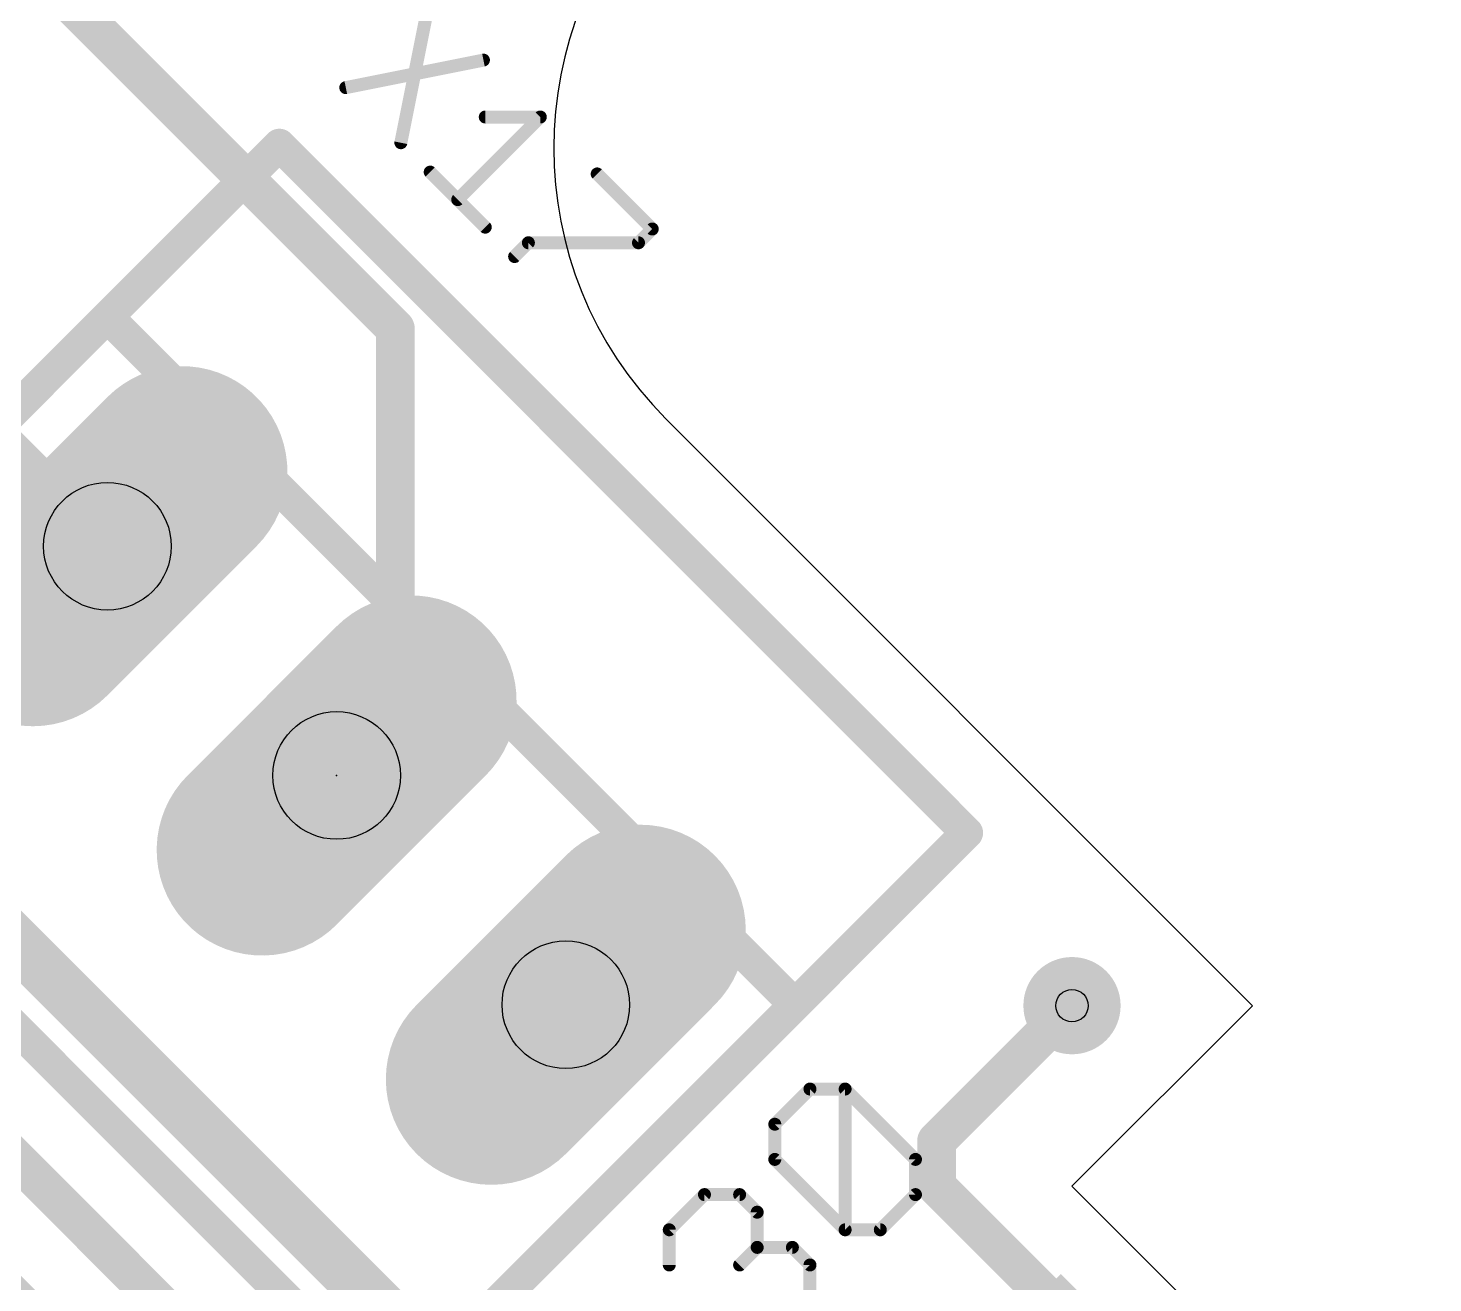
# Model space of a CAD drawing. Extents: x -76 to 580, y -41 to 95.
# Drawn here: x 60.76 to 71.77, y 5.25 to 15.08 of the extents above; entities that cross this region are included whole.
import ezdxf

# ---------------------------------------------------------------- set-up
doc = ezdxf.new("R2010")
doc.units = 0
for name, color, linetype in [('1', 22, 'CONTINUOUS'), ('16', 175, 'CONTINUOUS'), ('17', 82, 'CONTINUOUS'), ('18', 82, 'CONTINUOUS'), ('20', 7, 'CONTINUOUS'), ('21', 32, 'CONTINUOUS'), ('23', 7, 'CONTINUOUS'), ('25', 253, 'CONTINUOUS'), ('27', 253, 'CONTINUOUS'), ('29', 253, 'CONTINUOUS'), ('30', 253, 'CONTINUOUS'), ('44', 253, 'CONTINUOUS')]:
    doc.layers.add(name, color=color, linetype=linetype)

# ---------------------------------------------------------------- blocks, each defined once
blk = doc.blocks.new('RECT')
blk.add_solid([(-0.5, -0.5), (0.5, -0.5), (-0.5, 0.5), (0.5, 0.5)])
blk = doc.blocks.new('LONGP100')
at = {"const_width": 1}
blk.add_lwpolyline([(-0.5, 0), (0.5, 0)], dxfattribs=at)
at = {"const_width": 0.5}
for points in [[(-0.5, 0.25, 1), (-0.5, -0.25)], [(0.5, -0.25, 1), (0.5, 0.25)]]:
    blk.add_lwpolyline(points, format="xyb", dxfattribs=at)
blk = doc.blocks.new('ROUNDV')
at = {"const_width": 0.5}
blk.add_lwpolyline([(0, -0.25, 1), (0, 0.25, 1), (0, -0.25)], format="xyb", dxfattribs=at)

msp = doc.modelspace()

# ---------------------------------------------------------------- linework, layer by layer
at = {"layer": '1'}
for points, const_width in [([(61.094, 15.2735), (63.6396, 12.7279)], 0.3048), ([(61.3839, 11.0238), (58.5484, 13.8593)], 0.3048), ([(63.6396, 9.8995), (63.6396, 12.7279)], 0.3048), ([(64.3467, 4.2426), (58.4777, 10.1116)], 0.4064), ([(63.0739, 9.3338), (63.6396, 9.8995)], 0.3048), ([(63.0739, 9.3338), (63.18, 9.2277)], 0.3048), ([(67.8822, 6.364), (68.9429, 7.4246)], 0.3048), ([(67.8822, 6.0104), (67.8822, 6.364)], 0.3048), ([(69.8268, 4.0659), (67.8822, 6.0104)], 0.3048)]:
    msp.add_lwpolyline(points, dxfattribs=dict(at, const_width=const_width))
at = {"layer": '1', "const_width": 0.1524}
for points in [[(63.7158, 12.7279, 1), (63.5634, 12.7279)], [(63.5857, 12.674, 1), (63.6935, 12.7818)], [(61.3301, 10.9699, 1), (61.4378, 11.0777)], [(63.6935, 9.8456, 1), (63.5857, 9.9534)], [(63.5634, 9.8995, 1), (63.7158, 9.8995)], [(63.1278, 9.3877, 1), (63.02, 9.2799)], [(63.02, 9.3877, 1), (63.1278, 9.2799)], [(63.1261, 9.1739, 1), (63.2339, 9.2816)], [(68.9968, 7.3707, 1), (68.889, 7.4785)], [(67.9584, 6.364, 1), (67.806, 6.364)], [(67.8284, 6.4178, 1), (67.9361, 6.3101)], [(67.806, 6.0104, 1), (67.9584, 6.0104)], [(67.9361, 6.0643, 1), (67.8284, 5.9565)]]:
    msp.add_lwpolyline(points, format="xyb", dxfattribs=at)
at = {"layer": '16', "const_width": 0.3048}
msp.add_lwpolyline([(59.4677, 7.4246), (62.7911, 4.1012)], dxfattribs=at)
at = {"layer": '20'}
for p, q in [((65.7609, 12.0208), (70.3571, 7.4246)), ((70.3571, 7.4246), (68.9429, 6.0104)), ((68.9429, 6.0104), (71.7713, 3.182))]:
    msp.add_line(p, q, dxfattribs=at)
msp.add_arc((67.8822, 14.1421), 3, 135, 225, dxfattribs=at)
at = {"layer": '21'}
for points, const_width in [([(61.3839, 12.8198), (62.731, 14.1669)], 0.254), ([(62.731, 14.1669), (68.1191, 8.7787)], 0.254), ([(58.2408, 9.6768), (61.3839, 12.8198)], 0.254), ([(61.3839, 12.8198), (66.7721, 7.4317)], 0.254), ([(63.629, 4.2886), (58.2408, 9.6768)], 0.254), ([(68.1191, 8.7787), (66.7721, 7.4317)], 0.254), ([(66.7721, 7.4317), (63.629, 4.2886)], 0.254), ([(66.6138, 6.4958), (66.8894, 6.7715)], 0.1016), ([(66.8894, 6.7715), (67.165, 6.7715)], 0.1016), ([(67.165, 6.7715), (67.7163, 6.2202)], 0.1016), ([(67.165, 5.6689), (67.165, 6.7715)], 0.1016), ([(66.6138, 6.2202), (66.6138, 6.4958)], 0.1016), ([(67.165, 5.6689), (66.6138, 6.2202)], 0.1016), ([(67.7163, 6.2202), (67.7163, 5.9446)], 0.1016), ([(65.7869, 5.6689), (66.0625, 5.9446)], 0.1016), ([(66.0625, 5.9446), (66.3381, 5.9446)], 0.1016), ([(66.3381, 5.9446), (66.476, 5.8068)], 0.1016), ([(67.7163, 5.9446), (67.4407, 5.6689)], 0.1016), ([(66.476, 5.8068), (66.476, 5.5311)], 0.1016), ([(65.7869, 5.3933), (65.7869, 5.6689)], 0.1016), ([(67.4407, 5.6689), (67.165, 5.6689)], 0.1016), ([(66.476, 5.5311), (66.3381, 5.3933)], 0.1016), ([(66.476, 5.5311), (66.7516, 5.5311)], 0.1016), ([(66.7516, 5.5311), (66.8894, 5.3933)], 0.1016), ([(66.8894, 5.3933), (66.8894, 5.1177)], 0.1016)]:
    msp.add_lwpolyline(points, dxfattribs=dict(at, const_width=const_width))
for points, const_width in [([(62.7759, 14.2118, 1), (62.6861, 14.122)], 0.127), ([(62.7759, 14.122, 1), (62.6861, 14.2118)], 0.127), ([(61.4288, 12.8647, 1), (61.339, 12.7749)], 0.127), ([(61.339, 12.8647, 1), (61.4288, 12.7749)], 0.127), ([(61.4288, 12.7749, 1), (61.339, 12.8647)], 0.127), ([(68.164, 8.7338, 1), (68.0742, 8.8236)], 0.127), ([(68.0742, 8.7338, 1), (68.164, 8.8236)], 0.127), ([(66.7272, 7.4766, 1), (66.817, 7.3868)], 0.127), ([(66.817, 7.3868, 1), (66.7272, 7.4766)], 0.127), ([(66.7272, 7.3868, 1), (66.817, 7.4766)], 0.127), ([(66.8894, 6.7969, 1), (66.8894, 6.7461)], 0.0508), ([(66.9074, 6.7535, 1), (66.8714, 6.7894)], 0.0508), ([(67.1904, 6.7715, 1), (67.1396, 6.7715)], 0.0508), ([(67.183, 6.7894, 1), (67.1471, 6.7535)], 0.0508), ([(67.165, 6.7461, 1), (67.165, 6.7969)], 0.0508), ([(66.6392, 6.4958, 1), (66.5884, 6.4958)], 0.0508), ([(66.5958, 6.5138, 1), (66.6317, 6.4779)], 0.0508), ([(66.6317, 6.2382, 1), (66.5958, 6.2022)], 0.0508), ([(66.5884, 6.2202, 1), (66.6392, 6.2202)], 0.0508), ([(67.7417, 6.2202, 1), (67.6909, 6.2202)], 0.0508), ([(67.6983, 6.2022, 1), (67.7342, 6.2382)], 0.0508), ([(66.0625, 5.97, 1), (66.0625, 5.9192)], 0.0508), ([(66.0805, 5.9266, 1), (66.0445, 5.9625)], 0.0508), ([(66.3561, 5.9625, 1), (66.3202, 5.9266)], 0.0508), ([(66.3381, 5.9192, 1), (66.3381, 5.97)], 0.0508), ([(67.6909, 5.9446, 1), (67.7417, 5.9446)], 0.0508), ([(67.7342, 5.9266, 1), (67.6983, 5.9625)], 0.0508), ([(66.5014, 5.8068, 1), (66.4506, 5.8068)], 0.0508), ([(66.458, 5.7888, 1), (66.4939, 5.8247)], 0.0508), ([(65.8123, 5.6689, 1), (65.7615, 5.6689)], 0.0508), ([(65.7689, 5.6869, 1), (65.8048, 5.651)], 0.0508), ([(67.165, 5.6943, 1), (67.165, 5.6435)], 0.0508), ([(67.1396, 5.6689, 1), (67.1904, 5.6689)], 0.0508), ([(67.1471, 5.651, 1), (67.183, 5.6869)], 0.0508), ([(67.4227, 5.6869, 1), (67.4586, 5.651)], 0.0508), ([(67.4407, 5.6435, 1), (67.4407, 5.6943)], 0.0508), ([(66.476, 5.5565, 1), (66.476, 5.5057)], 0.0508), ([(66.4506, 5.5311, 1), (66.5014, 5.5311)], 0.0508), ([(66.4939, 5.5132, 1), (66.458, 5.5491)], 0.0508), ([(66.7695, 5.5491, 1), (66.7336, 5.5132)], 0.0508), ([(66.7516, 5.5057, 1), (66.7516, 5.5565)], 0.0508), ([(65.7615, 5.3933, 1), (65.8123, 5.3933)], 0.0508), ([(66.3202, 5.4113, 1), (66.3561, 5.3753)], 0.0508), ([(66.9148, 5.3933, 1), (66.864, 5.3933)], 0.0508), ([(66.8714, 5.3753, 1), (66.9074, 5.4113)], 0.0508)]:
    msp.add_lwpolyline(points, format="xyb", dxfattribs=dict(at, const_width=const_width))
at = {"layer": '23'}
msp.add_point((63.18, 9.2277), dxfattribs=at)
at = {"layer": '25', "const_width": 0.1016}
for points in [[(63.899, 15.263), (63.6833, 14.1845)], [(64.3304, 14.8316), (63.2518, 14.6159)], [(64.7762, 14.3858), (64.1291, 13.7387)], [(64.3448, 14.3858), (64.7762, 14.3858)], [(63.9133, 13.9544), (64.3448, 13.523)], [(65.222, 13.94), (65.6534, 13.5086)], [(65.6534, 13.5086), (65.5455, 13.4007)], [(64.6827, 13.4007), (64.5748, 13.2929)], [(65.5455, 13.4007), (64.6827, 13.4007)]]:
    msp.add_lwpolyline(points, dxfattribs=at)
at = {"layer": '25', "const_width": 0.0508}
for points in [[(64.3354, 14.8067, 1), (64.3254, 14.8565)], [(63.2468, 14.6408, 1), (63.2568, 14.591)], [(64.3448, 14.4112, 1), (64.3448, 14.3604)], [(64.7941, 14.3678, 1), (64.7582, 14.4038)], [(64.7762, 14.3604, 1), (64.7762, 14.4112)], [(63.6583, 14.1895, 1), (63.7082, 14.1795)], [(63.9313, 13.9723, 1), (63.8954, 13.9364)], [(65.2399, 13.958, 1), (65.204, 13.922)], [(64.1111, 13.7566, 1), (64.147, 13.7207)], [(64.3268, 13.505, 1), (64.3627, 13.5409)], [(65.6714, 13.4906, 1), (65.6354, 13.5265)], [(65.6354, 13.4906, 1), (65.6714, 13.5265)], [(64.6827, 13.4261, 1), (64.6827, 13.3753)], [(64.7007, 13.3828, 1), (64.6647, 13.4187)], [(65.5276, 13.4187, 1), (65.5635, 13.3828)], [(65.5455, 13.3753, 1), (65.5455, 13.4261)], [(64.5569, 13.3108, 1), (64.5928, 13.2749)]]:
    msp.add_lwpolyline(points, format="xyb", dxfattribs=at)
at = {"layer": '27', "const_width": 0.1016}
msp.add_lwpolyline([(60.5968, 5.3457), (61.0282, 4.9143)], dxfattribs=at)
at = {"layer": '44'}
for centre, radius in [((61.3839, 11.0238), 0.5), ((63.18, 9.2277), 0.5), ((64.976, 7.4317), 0.5), ((68.9429, 7.4246), 0.127)]:
    msp.add_circle(centre, radius, dxfattribs=at)

# ---------------------------------------------------------------- block references
at = {"layer": '17', "xscale": 1.5, "yscale": 1.5, "rotation": 45}
for p in [(61.3839, 11.0238), (61.3839, 11.0238), (63.18, 9.2277), (63.18, 9.2277), (64.976, 7.4317), (64.976, 7.4317)]:
    msp.add_blockref('LONGP100', p, dxfattribs=at)
at = {"layer": '18', "xscale": 0.6096, "yscale": 0.6096}
msp.add_blockref('ROUNDV', (68.9429, 7.4246), dxfattribs=at)
msp.add_blockref('ROUNDV', (68.9429, 7.4246), dxfattribs=at)
at = {"layer": '29', "rotation": 45}
for name, p, xscale, yscale in [('LONGP100', (61.3839, 11.0238), 1.6524, 1.6524), ('LONGP100', (63.18, 9.2277), 1.6524, 1.6524), ('LONGP100', (64.976, 7.4317), 1.6524, 1.6524), ('RECT', (69.8268, 4.0659), 0.4024, 3.1524)]:
    msp.add_blockref(name, p, dxfattribs=dict(at, xscale=xscale, yscale=yscale))
at = {"layer": '29', "xscale": 0.762, "yscale": 0.762}
msp.add_blockref('ROUNDV', (68.9429, 7.4246), dxfattribs=at)
at = {"layer": '30', "xscale": 1.6524, "yscale": 1.6524, "rotation": 45}
for p in [(61.3839, 11.0238), (63.18, 9.2277), (64.976, 7.4317)]:
    msp.add_blockref('LONGP100', p, dxfattribs=at)
at = {"layer": '30', "xscale": 0.762, "yscale": 0.762}
msp.add_blockref('ROUNDV', (68.9429, 7.4246), dxfattribs=at)

doc.saveas('drawing.dxf')
